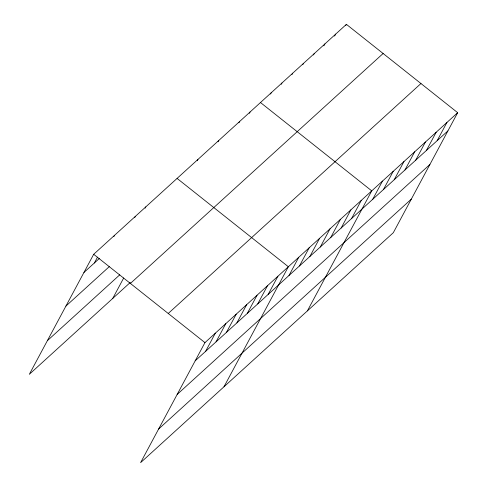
<?xml version="1.0" encoding="UTF-8"?>
<svg xmlns="http://www.w3.org/2000/svg" width="487" height="487" viewBox="0 0 487 487"><rect width="100%" height="100%" fill="white"/><g stroke="black" fill="none" stroke-linecap="round" stroke-linejoin="round"><path stroke-width="0.73" d="M457.67 112.686L204.948 342.629L140.591 462.65L393.313 232.707L457.67 112.686L346.409 24.35L93.687 254.293L29.33 374.314L130.285 282.46M94.356 263.004L97.491 257.154M113.842 236.621L114.536 235.318M134.692 217.652L135.386 216.35M145.114 208.168L145.814 206.865M112.728 298.434L123.68 278.01M197.235 160.74L197.935 159.438M218.085 141.772L218.785 140.469M238.934 122.797L239.634 121.5M249.362 113.313L250.056 112.016M270.529 94.058L271.222 92.755M281.267 84.288L281.967 82.985M292.011 74.511L292.705 73.214M302.75 64.741L303.444 63.438M313.488 54.97L314.188 53.667M323.879 45.845L324.926 43.897M334.624 36.075L335.671 34.12M345.709 25.653L346.409 24.35M205.611 351.34L215.37 333.138M216.039 341.856L225.798 323.654M226.461 332.371L236.219 314.17M236.889 322.887L246.647 304.685M247.311 313.403L257.069 295.201M257.739 303.918L267.497 285.717M268.16 294.428L277.919 276.232M223.99 386.769L288.347 266.748L177.085 178.412M289.01 275.459L298.768 257.258M299.438 265.975L309.196 247.773M309.86 256.491L319.618 238.289M320.288 247.006L330.046 228.805M330.71 237.522L340.468 219.32M341.137 228.038L350.896 209.836M351.559 218.547L361.317 200.352M307.388 310.889L371.745 190.867L260.484 102.532M372.725 199.293L382.484 181.091M383.464 189.522L393.222 171.321M394.208 179.746L403.966 161.55M404.947 169.975L414.705 151.774M415.691 160.205L425.449 142.003M426.429 150.428L436.188 132.233M437.168 140.658L446.926 122.456M83.928 272.489L99.293 258.512M65.909 306.092L109.258 266.657M47.349 340.711L119.772 274.814M130.4 283.44L383.123 53.503M168.234 313.476L420.951 83.533M195.19 360.824L447.912 130.887M177.171 394.427L429.893 164.484M158.61 429.047L411.332 199.11M93.687 254.293L204.948 342.629"/></g></svg>
